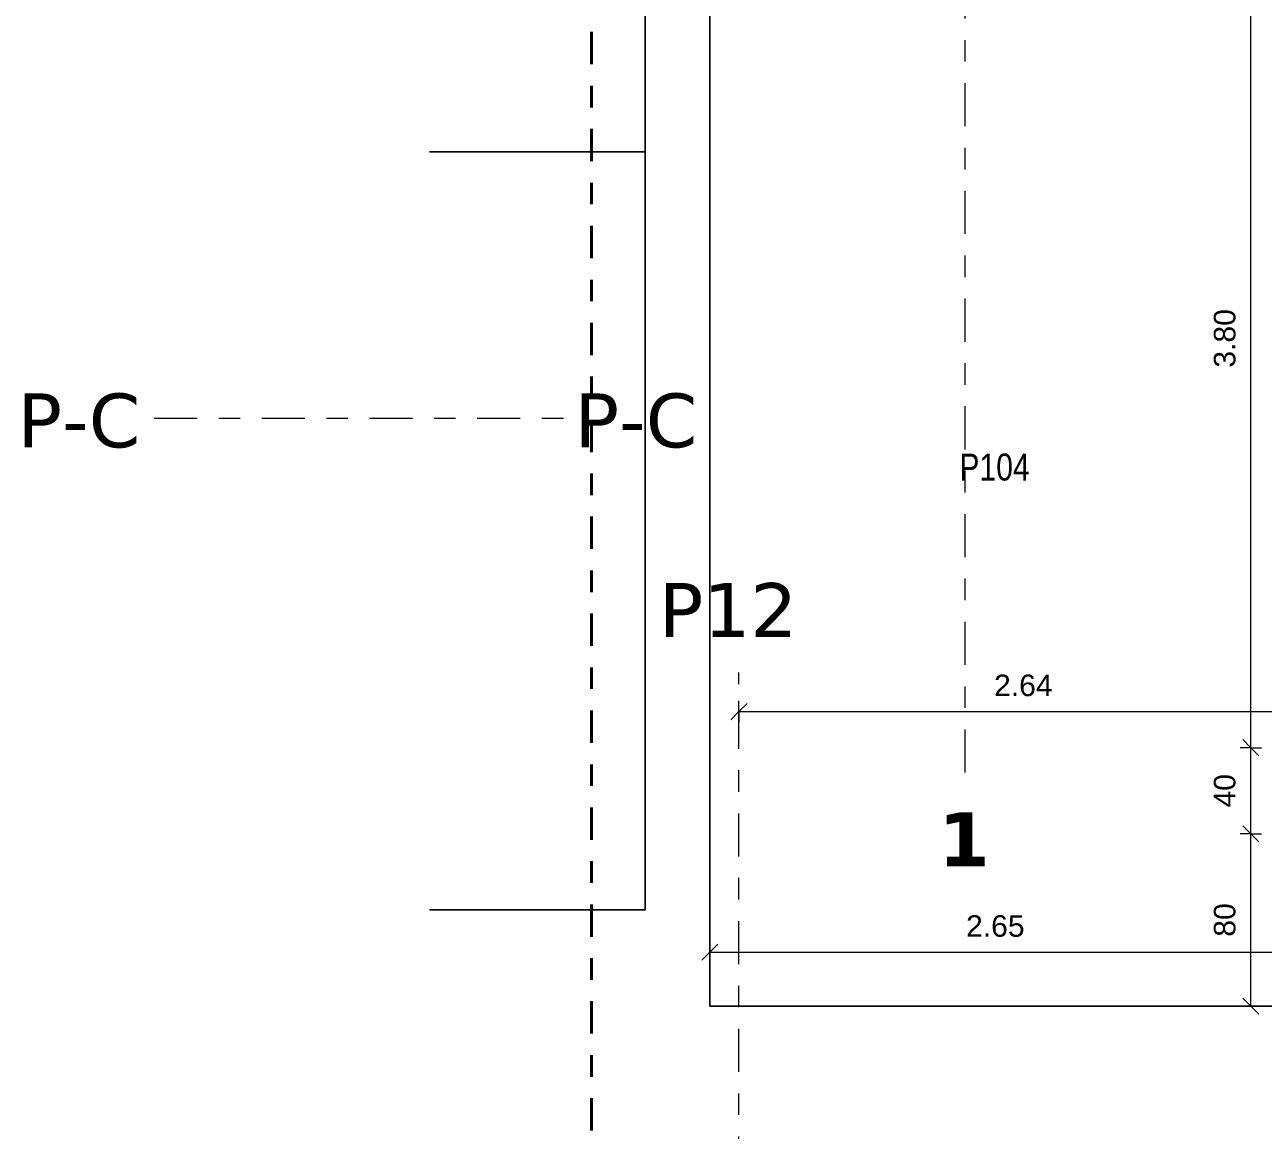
# Model space of a CAD drawing. Header units: metres. Extents: x -35.6 to 33, y -21.5 to 5.9.
# Drawn here: x -35.59 to -29.84, y -7.93 to -2.8 of the extents above; entities that cross this region are included whole.
import ezdxf

# ---------------------------------------------------------------- set-up
doc = ezdxf.new("R2010")
doc.units = ezdxf.units.M
doc.linetypes.add('_Rasterlinie_', pattern=[0.375, 0.2, -0.05, 0.075, -0.05])
doc.linetypes.add('Strichpunkt - Mittel', pattern=[0.35, 0.15, -0.1, 0, -0.1])
for name, color, linetype, lineweight in [('A-____-____-DIMS', 7, 'Continuous', 5), ('A-____-____-DIMS-50', 7, 'Continuous', 5), ('C-PRKG-____-IDEN', 7, 'Continuous', 5), ('C-PRKG-____-OTLN', 7, 'Continuous', 9), ('S-GRID-____-OTLN', 7, 'Continuous', 5)]:
    doc.layers.add(name, color=color, linetype=linetype, lineweight=lineweight)
doc.layers.add('A-____-MATC-OTLN', color=7, linetype='Strichpunkt - Mittel', lineweight=40, true_color=0x0080ff)
doc.layers.add('S-GRID-____-IDEN', color=7, linetype='Continuous', lineweight=9, true_color=0x5555aa)
doc.styles.add('Arial', font='arial.ttf', dxfattribs={"height": 0.1})
doc.styles.add('Arial_2', font='arial.ttf', dxfattribs={"width": 0.8, "height": 0.125})
doc.styles.add('Verdana_B', font='verdana.ttf', dxfattribs={"height": 0.25})
doc.dimstyles.new('SUB_Rohbau_fein', dxfattribs={"dimscale": 0.3048, "dimtxt": 0.102026, "dimasz": 0.246063, "dimexe": 0.164042, "dimexo": 0.0625, "dimgap": 0.123031, "dimtad": 1, "dimdec": 1, "dimlfac": 100, "dimrnd": 0.5, "dimdsep": 46, "dimtxsty": 'Arial', "dimblk1": 'OBLIQUE', "dimblk2": 'OBLIQUE', "dimsah": 1, "dimcen": 0.09, "dimazin": 0, "dimtfac": 1, "dimtdec": 4, "dimtix": 1, "dimtmove": 0, "dimatfit": 3, "dimfxl": 0.164042, "dimfxlon": 1, "dimtvp": 1, "dimtfill": 1, "dimtolj": 1, "dimtzin": 0, "dimarcsym": 2})
doc.dimstyles.new('SUB_Rohbau_fein_1', dxfattribs={"dimscale": 0.3048, "dimtxt": 0.102026, "dimasz": 0.246063, "dimexe": 0.164042, "dimexo": 0.0625, "dimgap": 0.123031, "dimtad": 1, "dimrnd": 0.005, "dimzin": 0, "dimdsep": 46, "dimtxsty": 'Arial', "dimblk1": 'OBLIQUE', "dimblk2": 'OBLIQUE', "dimsah": 1, "dimcen": 0.09, "dimazin": 0, "dimtfac": 1, "dimtdec": 4, "dimtix": 1, "dimtmove": 0, "dimatfit": 3, "dimfxl": 0.164042, "dimfxlon": 1, "dimtvp": 1, "dimtfill": 1, "dimtolj": 1, "dimtzin": 0, "dimarcsym": 2})

# ---------------------------------------------------------------- blocks, each defined once
blk = doc.blocks.new('PP_Parkplatz - 2650 x 5000-V7--01_UG_OK_FFB_AF_ru')
at = {"layer": 'C-PRKG-____-OTLN', "color": 253, "true_color": 0x999999}
for p, q in [((-26.458, -2.354), (-29.108, -2.354)), ((-29.108, -7.353), (-29.108, -2.354)), ((-26.458, -2.354), (-29.108, -2.354)), ((-29.108, -2.354), (-29.108, -7.353)), ((-29.108, -7.353), (-29.108, -2.354)), ((-29.108, -2.354), (-26.458, -2.354)), ((-29.108, -2.354), (-29.108, -2.354)), ((-26.458, -7.353), (-26.458, -2.354)), ((-26.458, -7.353), (-26.458, -2.354)), ((-26.458, -2.354), (-26.458, -7.353)), ((-26.458, -2.354), (-26.458, -2.354)), ((-26.458, -7.353), (-29.108, -7.353)), ((-29.108, -7.353), (-26.458, -7.353)), ((-26.458, -7.353), (-29.108, -7.353)), ((-29.108, -7.353), (-29.108, -7.353)), ((-26.458, -7.353), (-26.458, -7.353))]:
    blk.add_line(p, q, dxfattribs=at)
blk = doc.blocks.new('PP_Parkplatz - 3520 x 5000-21080552--01_UG_OK_FFB_AF_ru')
at = {"layer": 'C-PRKG-____-OTLN', "color": 253, "true_color": 0x999999}
for p, q in [((-32.708, -3.3874), (-33.7089, -3.3874)), ((-32.708, -3.3874), (-33.7089, -3.3874)), ((-33.7089, -3.3874), (-32.708, -3.3874)), ((-32.708, -6.9066), (-32.708, -3.3874)), ((-32.708, -6.9067), (-32.708, -3.3874)), ((-32.708, -3.3874), (-32.708, -6.9066)), ((-32.708, -3.3874), (-32.708, -3.3874)), ((-32.708, -6.9066), (-33.7089, -6.9066)), ((-32.708, -6.9066), (-33.7089, -6.9066)), ((-33.7089, -6.9067), (-32.708, -6.9067)), ((-32.708, -6.9067), (-32.708, -6.9066))]:
    blk.add_line(p, q, dxfattribs=at)
blk = doc.blocks.new('PP_Parkplatz - 3520 x 5000-V9--01_UG_OK_FFB_AF_ru')
at = {"layer": 'C-PRKG-____-OTLN', "color": 253, "true_color": 0x999999}
for p, q in [((-32.708, 0.1319), (-33.7089, 0.1319)), ((-32.708, 0.1319), (-33.7089, 0.1319)), ((-33.7089, 0.1319), (-32.708, 0.1319)), ((-32.708, -2.3534), (-32.708, 0.1319)), ((-32.708, 0.1319), (-32.708, -2.3534)), ((-32.708, -3.3874), (-32.708, -2.3534)), ((-32.708, -3.3874), (-32.708, -2.3534)), ((-32.708, -2.3534), (-32.708, -3.3874)), ((-32.708, -3.3874), (-33.7089, -3.3874)), ((-33.7089, -3.3874), (-32.708, -3.3874)), ((-32.708, -3.3874), (-33.7089, -3.3874)), ((-32.708, -3.3874), (-32.708, -3.3874))]:
    blk.add_line(p, q, dxfattribs=at)
blk = doc.blocks.new('DIMBLOCK172--01_UG_OK_FFB_AF_ru')
at = {"layer": 'A-____-____-DIMS-50'}
for p, q in [((-32.273, -5.9858), (-32.273, -5.9358)), ((-32.273, -5.9858), (-32.2355, -5.9483)), ((-29.633, -5.9858), (-29.633, -5.9358)), ((-29.633, -5.9858), (-29.5955, -5.9483)), ((-32.273, -5.9858), (-32.3105, -6.0233)), ((-32.273, -5.9858), (-29.633, -5.9858)), ((-32.273, -5.9858), (-32.273, -6.0358)), ((-29.633, -5.9858), (-29.6705, -6.0233)), ((-29.633, -5.9858), (-29.633, -6.0358))]:
    blk.add_line(p, q, dxfattribs=at)
at = {"layer": 'A-____-____-DIMS-50', "color": 0, "insert": (-31.0887, -5.8138), "char_height": 0.1, "width": 0.325653, "attachment_point": 1, "line_spacing_factor": 0.941778, "style": 'Arial', "bg_fill": 3, "box_fill_scale": 1.25, "bg_fill_color": 256, "bg_fill_true_color": 13158600, "bg_fill_transparency": 0}
blk.add_mtext('2.64', dxfattribs=at)
blk = doc.blocks.new('_Oblique')
at = {"color": 0, "linetype": 'ByBlock', "lineweight": -2}
blk.add_line((-0.5, -0.5), (0.5, 0.5), dxfattribs=at)
blk = doc.blocks.new('DIMBLOCK198--01_UG_OK_FFB_AF_ru')
at = {"layer": 'A-____-____-DIMS-50'}
for p, q in [((-29.8964, -6.5534), (-29.9464, -6.5534)), ((-29.8964, -6.5534), (-29.9339, -6.5159)), ((-29.8964, -7.353), (-29.8964, -6.5534)), ((-29.8964, -6.5534), (-29.8589, -6.5909)), ((-29.8964, -6.5534), (-29.8464, -6.5534)), ((-29.8964, -7.353), (-29.9464, -7.353)), ((-29.8964, -7.353), (-29.9339, -7.3155)), ((-29.8964, -7.353), (-29.8589, -7.3905)), ((-29.8964, -7.353), (-29.8464, -7.353))]:
    blk.add_line(p, q, dxfattribs=at)
at = {"layer": 'A-____-____-DIMS-50', "color": 0, "insert": (-30.0685, -7.0307), "char_height": 0.1, "width": 0.186088, "attachment_point": 1, "rotation": 90, "line_spacing_factor": 0.941778, "style": 'Arial', "bg_fill": 3, "box_fill_scale": 1.25, "bg_fill_color": 256, "bg_fill_true_color": 13158600, "bg_fill_transparency": 0}
blk.add_mtext('80', dxfattribs=at)
blk = doc.blocks.new('DIMBLOCK199--01_UG_OK_FFB_AF_ru')
at = {"layer": 'A-____-____-DIMS-50'}
for p, q in [((-29.8964, -6.1534), (-29.9339, -6.1159)), ((-29.8964, -6.1534), (-29.9464, -6.1534)), ((-29.8964, -6.5534), (-29.8964, -6.1534)), ((-29.8964, -6.1534), (-29.8589, -6.1909)), ((-29.8964, -6.1534), (-29.8464, -6.1534)), ((-29.8964, -6.5534), (-29.9464, -6.5534)), ((-29.8964, -6.5534), (-29.9339, -6.5159)), ((-29.8964, -6.5534), (-29.8589, -6.5909)), ((-29.8964, -6.5534), (-29.8464, -6.5534))]:
    blk.add_line(p, q, dxfattribs=at)
at = {"layer": 'A-____-____-DIMS-50', "color": 0, "insert": (-30.0685, -6.431), "char_height": 0.1, "width": 0.186088, "attachment_point": 1, "rotation": 90, "line_spacing_factor": 0.941778, "style": 'Arial', "bg_fill": 3, "box_fill_scale": 1.25, "bg_fill_color": 256, "bg_fill_true_color": 13158600, "bg_fill_transparency": 0}
blk.add_mtext('40', dxfattribs=at)
blk = doc.blocks.new('DIMBLOCK200--01_UG_OK_FFB_AF_ru')
at = {"layer": 'A-____-____-DIMS-50'}
for p, q in [((-29.8964, -2.3534), (-29.9464, -2.3534)), ((-29.8964, -2.3534), (-29.9339, -2.3159)), ((-29.8964, -6.1534), (-29.8964, -2.3534)), ((-29.8964, -2.3534), (-29.8589, -2.3909)), ((-29.8964, -2.3534), (-29.8464, -2.3534)), ((-29.8964, -6.1534), (-29.9339, -6.1159)), ((-29.8964, -6.1534), (-29.9464, -6.1534)), ((-29.8964, -6.1534), (-29.8589, -6.1909)), ((-29.8964, -6.1534), (-29.8464, -6.1534))]:
    blk.add_line(p, q, dxfattribs=at)
at = {"layer": 'A-____-____-DIMS-50', "color": 0, "insert": (-30.0685, -4.3891), "char_height": 0.1, "width": 0.325653, "attachment_point": 1, "rotation": 90, "line_spacing_factor": 0.941778, "style": 'Arial', "bg_fill": 3, "box_fill_scale": 1.25, "bg_fill_color": 256, "bg_fill_true_color": 13158600, "bg_fill_transparency": 0}
blk.add_mtext('3.80', dxfattribs=at)
blk = doc.blocks.new('DIMBLOCK207--01_UG_OK_FFB_AF_ru')
at = {"layer": 'A-____-____-DIMS-50'}
for p, q in [((-32.408, -7.1029), (-32.408, -7.0529)), ((-32.408, -7.1029), (-32.3705, -7.0654)), ((-29.758, -7.1029), (-29.758, -7.0529)), ((-29.758, -7.1029), (-29.7205, -7.0654)), ((-32.408, -7.1029), (-32.4455, -7.1404)), ((-32.408, -7.1029), (-29.758, -7.1029)), ((-32.408, -7.1029), (-32.408, -7.1529)), ((-29.758, -7.1029), (-29.7955, -7.1404)), ((-29.758, -7.1029), (-29.758, -7.1529))]:
    blk.add_line(p, q, dxfattribs=at)
at = {"layer": 'A-____-____-DIMS-50', "color": 0, "insert": (-31.2187, -6.9309), "char_height": 0.1, "width": 0.325653, "attachment_point": 1, "line_spacing_factor": 0.941778, "style": 'Arial', "bg_fill": 3, "box_fill_scale": 1.25, "bg_fill_color": 256, "bg_fill_true_color": 13158600, "bg_fill_transparency": 0}
blk.add_mtext('2.65', dxfattribs=at)

msp = doc.modelspace()

# ---------------------------------------------------------------- linework, layer by layer
at = {"layer": 'A-____-MATC-OTLN'}
msp.add_line((-32.958, 4.8193), (-32.958, -21.4982), dxfattribs=at)
at = {"layer": 'S-GRID-____-OTLN', "color": 8, "linetype": '_Rasterlinie_', "true_color": 0x808080}
for p, q in [((-34.988, -4.6234), (-33.0021, -4.6234)), ((-32.273, -20.6582), (-32.273, -5.8036))]:
    msp.add_line(p, q, dxfattribs=at)

# ---------------------------------------------------------------- block references
at = {"layer": 'C-PRKG-____-OTLN', "color": 253, "true_color": 0x999999}
for name, p in [('PP_Parkplatz - 3520 x 5000-V9--01_UG_OK_FFB_AF_ru', (0, 0)), ('PP_Parkplatz - 2650 x 5000-V7--01_UG_OK_FFB_AF_ru', (-3.3, 0)), ('PP_Parkplatz - 3520 x 5000-21080552--01_UG_OK_FFB_AF_ru', (0, 0))]:
    msp.add_blockref(name, p, dxfattribs=at)

# ---------------------------------------------------------------- texts
at = {"layer": 'S-GRID-____-IDEN', "color": 8, "lineweight": 5, "true_color": 0x808080, "char_height": 0.25, "attachment_point": 1, "style": 'Verdana_B'}
for s, insert, width in [('P-C', (-35.622, -4.5089), 0.805696), ('P-C', (-33.0361, -4.5089), 0.805696), ('P12', (-32.645, -5.389), 0.89789), ('\\fVerdana|b1|i0|c0|p34|;1', (-31.347, -6.454), 0.296624)]:
    msp.add_mtext(s, dxfattribs=dict(at, insert=insert, width=width))

# ---------------------------------------------------------------- next in the draw order: texts
at = {"layer": 'C-PRKG-____-IDEN', "insert": (-31.2496, -4.788), "char_height": 0.125, "width": 0.391223, "attachment_point": 1, "style": 'Arial_2', "bg_fill": 3, "box_fill_scale": 1.25, "bg_fill_color": 256, "bg_fill_true_color": 13158600, "bg_fill_transparency": 0}
msp.add_mtext('P104', dxfattribs=at)

# ---------------------------------------------------------------- next in the draw order: dimensions: what is measured, and where the dimension line sits
at = {"layer": 'A-____-____-DIMS'}
dim = msp.add_linear_dim(base=(-29.8964, -6.5534), p1=(-29.9464, -7.353), p2=(-29.8464, -6.5534), angle=90, dimstyle='SUB_Rohbau_fein', override={"dimpost": '<>', "dimfxl": 0.805749}, dxfattribs=at)
dim.commit()
dim.dimension.update_dxf_attribs({"geometry": 'DIMBLOCK198--01_UG_OK_FFB_AF_ru', "text_midpoint": (-29.985, -6.9532)})

# ---------------------------------------------------------------- next in the draw order: linework, layer by layer
at = {"layer": 'S-GRID-____-OTLN', "color": 8, "linetype": '_Rasterlinie_', "true_color": 0x808080}
msp.add_line((-31.223, -6.2685), (-31.223, 5.1611), dxfattribs=at)

# ---------------------------------------------------------------- next in the draw order: dimensions: what is measured, and where the dimension line sits
at = {"layer": 'A-____-____-DIMS'}
dim = msp.add_linear_dim(base=(-29.8964, -6.1534), p1=(-29.8464, -6.5534), p2=(-29.8464, -6.1534), angle=90, dimstyle='SUB_Rohbau_fein', override={"dimpost": '<>', "dimfxl": 0.4}, dxfattribs=at)
dim.commit()
dim.dimension.update_dxf_attribs({"geometry": 'DIMBLOCK199--01_UG_OK_FFB_AF_ru', "text_midpoint": (-29.985, -6.3534)})
dim = msp.add_linear_dim(base=(-29.758, -7.1029), p1=(-32.408, -7.0529), p2=(-29.758, -7.0529), dimstyle='SUB_Rohbau_fein_1', override={"dimpost": '<>', "dimfxl": 2.65}, dxfattribs=at)
dim.commit()
dim.dimension.update_dxf_attribs({"geometry": 'DIMBLOCK207--01_UG_OK_FFB_AF_ru', "text_midpoint": (-31.083, -7.0144)})

# ---------------------------------------------------------------- next in the draw order: dimensions: what is measured, and where the dimension line sits
dim = msp.add_linear_dim(base=(-29.633, -5.9858), p1=(-32.273, -5.9358), p2=(-29.633, -6.0358), dimstyle='SUB_Rohbau_fein_1', override={"dimpost": '<>', "dimfxl": 2.641893}, dxfattribs=at)
dim.commit()
dim.dimension.update_dxf_attribs({"geometry": 'DIMBLOCK172--01_UG_OK_FFB_AF_ru', "text_midpoint": (-30.953, -5.8973)})

# ---------------------------------------------------------------- next in the draw order: dimensions: what is measured, and where the dimension line sits
dim = msp.add_linear_dim(base=(-29.8964, -2.3534), p1=(-29.8464, -6.1534), p2=(-29.9464, -2.3534), angle=90, dimstyle='SUB_Rohbau_fein_1', override={"dimpost": '<>', "dimfxl": 3.801316}, dxfattribs=at)
dim.commit()
dim.dimension.update_dxf_attribs({"geometry": 'DIMBLOCK200--01_UG_OK_FFB_AF_ru', "text_midpoint": (-29.985, -4.2534)})

doc.saveas('drawing.dxf')
